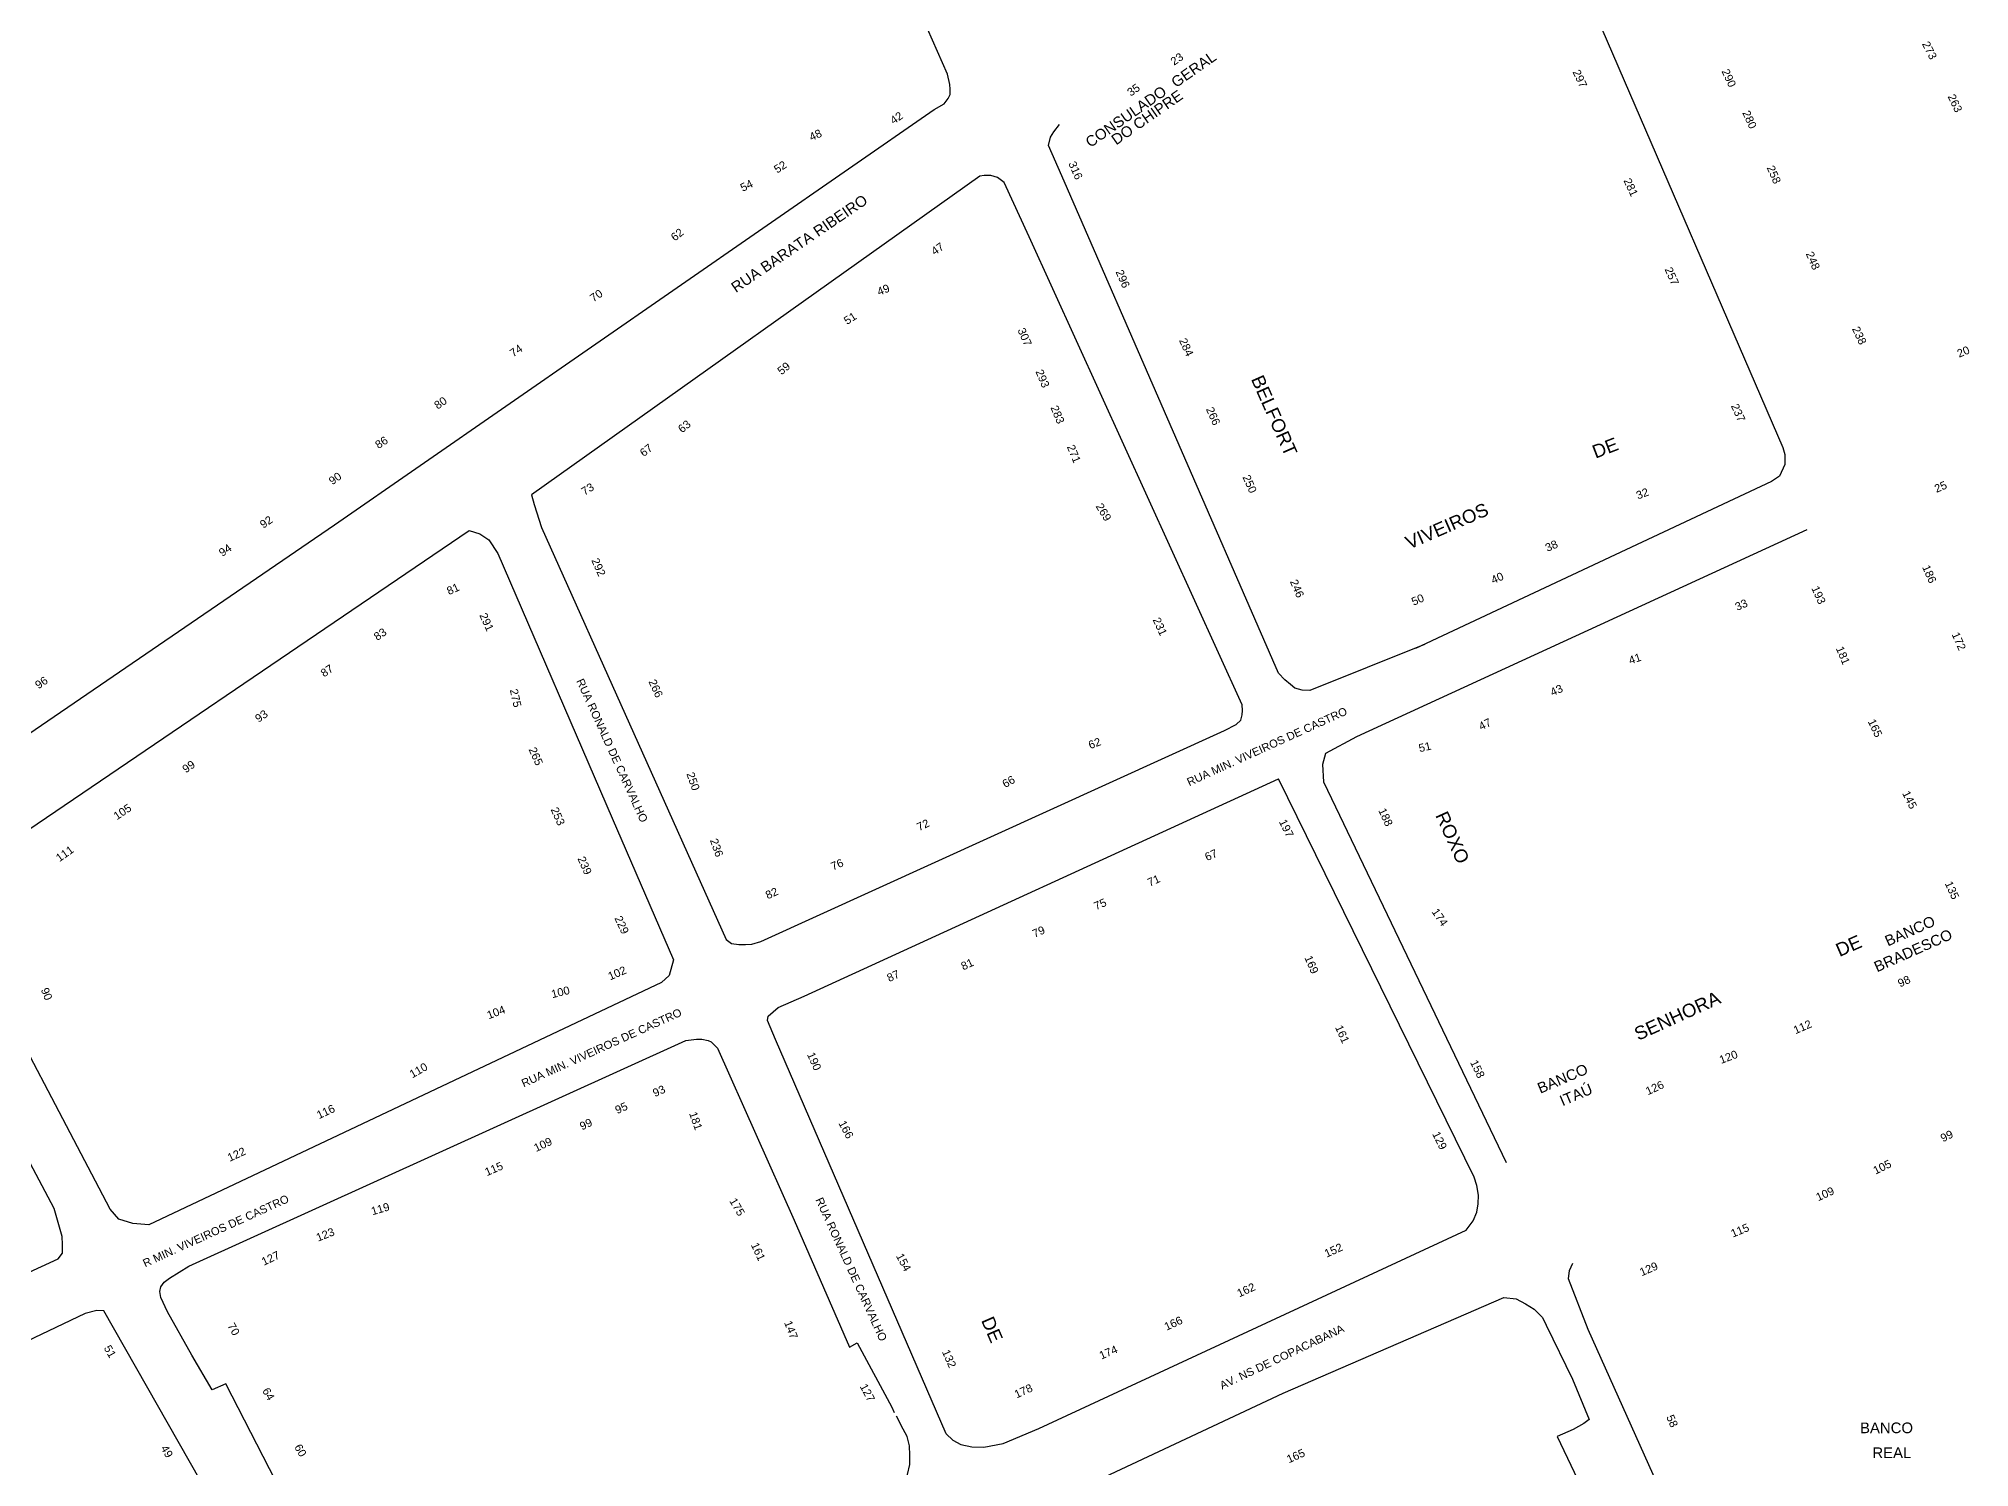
# Model space of a CAD drawing. Header units: inches. Extents: x 28600 to 32058, y 8816 to 12576.
# Drawn here: x 30895 to 32053, y 10511 to 11368 of the extents above; entities that cross this region are included whole.
import ezdxf
from ezdxf.enums import TextEntityAlignment as Align

# ---------------------------------------------------------------- set-up
doc = ezdxf.new("R2010")
doc.units = ezdxf.units.IN
doc.header["$LTSCALE"] = 0.5
doc.layers.add('MUB', color=252, linetype='Continuous')
doc.styles.add('ROMANS', font='arial.ttf')

msp = doc.modelspace()

# ---------------------------------------------------------------- linework, layer by layer
at = {"layer": 'MUB', "elevation": -10270.2}
for points in [[(30482.9, 10673.4), (31072.8, 11076.5), (31432.2, 11325.6), (31438.2, 11329), (31440.7, 11332.3), (31441.9, 11334.6), (31441.9, 11337.9), (31441.6, 11340.7), (31440.2, 11346.8), (31428.3, 11373.9)], [(31832.6, 11373.9), (31941.2, 11122.9), (31942.4, 11118.7), (31942.4, 11115.8), (31942.4, 11112.9), (31942.4, 11112.7), (31939.1, 11105.7), (31934.4, 11102.5), (31720.8, 11002.4)], [(31726.2, 11004.9), (31657.6, 10977.3), (31652.9, 10977.5), (31648.6, 10978.7), (31645.9, 10980.8), (31642.6, 10983.7), (31638.7, 10987.7), (31508.9, 11285.9), (31500.9, 11304), (31502.1, 11309.1), (31504, 11312.3), (31507.5, 11316.6)], [(31955.6, 11073.5), (31685.6, 10949.4), (31666.9, 10939.4), (31665.1, 10932.9), (31665.8, 10922.4), (31775.3, 10694.2)], [(31439.5, 10531.6), (31337.1, 10767.9), (31332.4, 10779.3), (31332.8, 10782), (31338.7, 10787.1), (31354.4, 10793.9), (31638.7, 10924.2)], [(31439.5, 10531.6), (31443.5, 10527.8), (31448.3, 10525.2), (31454.9, 10523.7), (31462, 10523.5), (31473.6, 10525.7), (31495, 10534.7), (31751.2, 10653.7), (31755.4, 10659.3), (31757.6, 10664.5), (31758.4, 10669.5), (31758.7, 10674.7), (31757.7, 10680.5), (31756.1, 10685.4), (31638.7, 10924.2)], [(31103.8, 10341.3), (31092.8, 10366.4), (31104.7, 10372.4), (31007.5, 10561.4), (30999.4, 10557.9), (30987.2, 10578.7), (30972.6, 10604.6), (30968.6, 10613.2), (30968, 10616.9), (30968.7, 10619.6), (30970.7, 10622.5), (30973.8, 10624.9), (30985.5, 10632.1), (31283.4, 10767.3), (31289.7, 10768.2), (31292.9, 10768.1), (31296.8, 10767.4), (31298.5, 10766.6), (31302.4, 10762.7), (31348.4, 10659.6), (31381.5, 10583.5), (31386.2, 10586.1), (31407, 10547.5), (31408.3, 10544.4)], [(31907.5, 10408.5), (31824.5, 10594.1), (31812.7, 10624.5), (31813.2, 10629.5), (31815.2, 10633.8)], [(30998.9, 10492.1), (30934.4, 10605.2), (30930.2, 10605.4), (30923.3, 10603.7), (30629.8, 10463.7), (30618.1, 10454.5), (30615.7, 10445.8), (30656, 10368.2), (30679.4, 10325)], [(31469.8, 10475.4), (31641.5, 10555.8), (31773.8, 10613.2), (31781.2, 10612.4), (31786.8, 10609.5), (31792.1, 10606.3), (31797, 10601.3), (31799.3, 10596.7), (31815.1, 10564.3), (31825.1, 10540.2), (31821.9, 10537.7), (31815.4, 10534.1), (31805.8, 10530), (31860.7, 10414.5)], [(31106.1, 10341), (31112.1, 10335.1), (31117.6, 10332.4), (31124.5, 10330.3), (31129.4, 10330.9), (31135.6, 10333), (31180.7, 10357.9), (31408.7, 10495.9), (31413.8, 10501.6), (31416.4, 10507.2), (31417.7, 10513.2), (31417.8, 10518.8), (31417.5, 10524.3), (31416.1, 10529.9), (31413.7, 10534.3), (31409.7, 10542.1)]]:
    msp.add_lwpolyline(points, dxfattribs=at)
for points in [[(31606.3, 10953.2), (31613.4, 10956.8), (31616.2, 10959.4), (31617, 10962.6), (31617.1, 10965.3), (31616.9, 10968.6), (31489.3, 11249.2), (31474.2, 11281.8), (31470.3, 11284.9), (31466.2, 11286.1), (31462.2, 11286.1), (31459.7, 11285.7), (31190.9, 11094.6), (31192.4, 11088.7), (31196.9, 11075), (31307.6, 10827.9), (31310.7, 10825.6), (31315.2, 10824.9), (31319.1, 10825), (31323, 10825.2), (31328.4, 10826.8)], [(30961.5, 10656.8), (30951.8, 10657.6), (30943.5, 10660.3), (30938.3, 10666.3), (30855.1, 10824.5), (30847.4, 10847.7), (30846.6, 10855), (30848.4, 10860.9), (30851.3, 10868.1), (31153.4, 11073.2), (31159.8, 11071.1), (31165.3, 11067.6), (31170.7, 11059.4), (31239.2, 10900.6), (31276.1, 10815.7), (31273.4, 10806.4), (31268.9, 10802.2)], [(30904.7, 10666.6), (30824.1, 10818.4), (30820.1, 10822.7), (30817.2, 10824.3), (30813.4, 10824.4), (30807.9, 10826.7), (30799.2, 10825.7), (30517.6, 10635.1), (30515.7, 10630.3), (30518.2, 10624.9), (30585.7, 10503.8), (30591, 10496.8), (30598.1, 10493.8), (30611.5, 10493.9), (30789.9, 10582.6), (30907.1, 10636.4), (30909.6, 10639.9), (30909.7, 10643.4), (30909.7, 10645.1), (30909.4, 10649.9)]]:
    msp.add_lwpolyline(points, close=True, dxfattribs=at)

# ---------------------------------------------------------------- texts
at = {"layer": 'MUB', "style": 'ROMANS'}
for s, rotation, p in [('23', 35.4535, (31577.8, 11355.9, -10270.2)), ('273', 297.0309, (32029.1, 11361.1, -10270.2)), ('297', 295.1263, (31819.5, 11344.1, -10270.2)), ('290', 294.8765, (31908.8, 11344.5, -10270.2)), ('35', 35.4535, (31551.8, 11337.4, -10270.2)), ('263', 295.2984, (32044.4, 11329.4, -10270.2)), ('42', 34.7225, (31409.7, 11320.6, -10270.2)), ('280', 294.346, (31921.2, 11319.6, -10270.2)), ('48', 24.3564, (31361.1, 11310.3, -10270.2)), ('52', 32.7995, (31340, 11291.2, -10270.2)), ('316', 293.6895, (31517.1, 11289.1, -10270.2)), ('258', 293.4744, (31935.8, 11286.6, -10270.2)), ('54', 26.1522, (31319.8, 11280, -10270.2)), ('281', 295.1263, (31850, 11279, -10270.2)), ('62', 38.9593, (31278.2, 11250.6, -10270.2)), ('47', 34.9162, (31434.3, 11242.1, -10270.2)), ('296', 293.5168, (31545.4, 11224.1, -10270.2)), ('257', 293.84, (31874.6, 11225.7, -10270.2)), ('248', 293.5288, (31959.2, 11235, -10270.2)), ('70', 34.458, (31229.7, 11214, -10270.2)), ('49', 22.3406, (31401.8, 11217.5, -10270.2)), ('51', 32.9464, (31381.9, 11200.4, -10270.2)), ('307', 293.6799, (31486.6, 11189.2, -10270.2)), ('238', 295.1448, (31987, 11190.1, -10270.2)), ('74', 34.5203, (31181.6, 11181, -10270.2)), ('284', 294.5998, (31583.5, 11183.1, -10270.2)), ('20', 22.9155, (32049.3, 11180.4, -10270.2)), ('59', 38.684, (31342.1, 11170.4, -10270.2)), ('293', 292.7498, (31497.3, 11164.3, -10270.2)), ('80', 34.6673, (31136.3, 11149.7, -10270.2)), ('283', 292.7498, (31506.3, 11142.7, -10270.2)), ('237', 294.4317, (31914.4, 11143.8, -10270.2)), ('63', 39.3423, (31282.5, 11135.6, -10270.2)), ('266', 293.899, (31599.6, 11141.8, -10270.2)), ('86', 32.8533, (31100.9, 11126, -10270.2)), ('67', 38.2585, (31259.6, 11121.3, -10270.2)), ('271', 292.3775, (31516.1, 11119.2, -10270.2)), ('90', 35.4746, (31073.1, 11104.4, -10270.2)), ('250', 293.9983, (31621.5, 11101.1, -10270.2)), ('25', 23.8429, (32035.7, 11099.4, -10270.2)), ('73', 32.5829, (31224.5, 11098, -10270.2)), ('32', 21.0594, (31856.9, 11095.3, -10270.2)), ('92', 34.6228, (31031.8, 11078.3, -10270.2)), ('269', 301.5238, (31533.9, 11084.2, -10270.2)), ('38', 23.6294, (31802.4, 11064, -10270.2)), ('94', 34.6228, (31007.2, 11061.4, -10270.2)), ('292', 293.9447, (31231.1, 11051.2, -10270.2)), ('246', 293.0854, (31649.9, 11038.4, -10270.2)), ('40', 24.1184, (31769.9, 11044.7, -10270.2)), ('186', 293.6864, (32029, 11047.1, -10270.2)), ('81', 24.17, (31143.8, 11038.1, -10270.2)), ('50', 23.5238, (31722.2, 11031.7, -10270.2)), ('193', 294.0584, (31962.6, 11034.5, -10270.2)), ('291', 294.5998, (31164, 11018.3, -10270.2)), ('231', 294.5104, (31567.7, 11015.6, -10270.2)), ('33', 24.0096, (31916.2, 11028.6, -10270.2)), ('83', 34.6805, (31100.1, 11011, -10270.2)), ('172', 293.6864, (32046.7, 11006.8, -10270.2)), ('41', 18.8944, (31852.4, 10996.3, -10270.2)), ('181', 292.7742, (31977.2, 10998.3, -10270.2)), ('87', 34.1196, (31068.2, 10989.1, -10270.2)), ('96', 33.9212, (30897, 10982, -10270.2)), ('275', 282.648, (31181.4, 10972.7, -10270.2)), ('266', 294.5891, (31265.4, 10978.5, -10270.2)), ('43', 24.6069, (31805.4, 10977.4, -10270.2)), ('93', 34.9816, (31028.9, 10961.9, -10270.2)), ('47', 26.447, (31762.5, 10957, -10270.2)), ('165', 295.1665, (31996.5, 10954.7, -10270.2)), ('265', 294.1677, (31193.5, 10937.8, -10270.2)), ('62', 20.7352, (31528.5, 10945.6, -10270.2)), ('51', 13.4486, (31726.5, 10943.4, -10270.2)), ('99', 34.6614, (30985.3, 10931.6, -10270.2)), ('250', 289.44, (31287.8, 10922.8, -10270.2)), ('66', 29.8804, (31476.9, 10922.6, -10270.2)), ('145', 296.2386, (32017.2, 10911.7, -10270.2)), ('105', 33.913, (30945.6, 10904.5, -10270.2)), ('253', 293.8976, (31206.7, 10901.8, -10270.2)), ('188', 294.6836, (31703, 10901.3, -10270.2)), ('72', 25.4613, (31425.6, 10896.6, -10270.2)), ('197', 296.1676, (31643.5, 10894.6, -10270.2)), ('111', 34.9762, (30911, 10879.4, -10270.2)), ('236', 289.44, (31301.9, 10883, -10270.2)), ('67', 23.9169, (31598.3, 10878.6, -10270.2)), ('239', 293.6614, (31222.8, 10872.3, -10270.2)), ('76', 23.0989, (31374.1, 10872.9, -10270.2)), ('82', 24.0966, (31334.9, 10855.7, -10270.2)), ('71', 23.9169, (31563.9, 10863.3, -10270.2)), ('135', 294.3076, (32042.6, 10857.5, -10270.2)), ('75', 23.9169, (31531.8, 10849.1, -10270.2)), ('229', 294.9712, (31245, 10836.7, -10270.2)), ('79', 24.2708, (31494.9, 10832.6, -10270.2)), ('174', 304.6451, (31735.5, 10841.3, -10270.2)), ('81', 24.7233, (31452.1, 10813.1, -10270.2)), ('169', 293.168, (31658.6, 10812.9, -10270.2)), ('102', 23.2998, (31242.2, 10807.8, -10270.2)), ('87', 25.0646, (31407.7, 10806.1, -10270.2)), ('98', 24.7317, (32013.8, 10802.9, -10270.2)), ('90', 291.9094, (30900.2, 10795.3, -10270.2)), ('100', 14.059, (31208.2, 10796.4, -10270.2)), ('104', 20.8197, (31169.6, 10784.3, -10270.2)), ('112', 23.4068, (31952.9, 10775.5, -10270.2)), ('161', 294.1287, (31677, 10771.2, -10270.2)), ('190', 293.7928, (31360.4, 10754.9, -10270.2)), ('158', 295.6392, (31758.1, 10750.3, -10270.2)), ('120', 20.7747, (31908.5, 10757.5, -10270.2)), ('110', 29.7502, (31123.1, 10749.5, -10270.2)), ('126', 24.509, (31864.3, 10739, -10270.2)), ('93', 24.4144, (31267.3, 10737.1, -10270.2)), ('116', 24.964, (31067.5, 10724.7, -10270.2)), ('99', 25.4597, (31223.5, 10717.2, -10270.2)), ('95', 24.4144, (31244.7, 10726.9, -10270.2)), ('181', 289.435, (31289.4, 10719.2, -10270.2)), ('109', 25.0106, (31197.7, 10705, -10270.2)), ('166', 297.9817, (31379.5, 10714, -10270.2)), ('129', 296.1676, (31735.4, 10707.4, -10270.2)), ('99', 26.1069, (32039.4, 10710.1, -10270.2)), ('122', 24.6643, (31014, 10699.1, -10270.2)), ('115', 23.2717, (31168.3, 10690.4, -10270.2)), ('105', 26.0008, (32000.7, 10691.5, -10270.2)), ('109', 24.3741, (31966.4, 10675.4, -10270.2)), ('119', 16.2144, (31100.2, 10666.4, -10270.2)), ('175', 300.26, (31314.2, 10667.6, -10270.2)), ('123', 21.5944, (31067.2, 10651, -10270.2)), ('115', 22.5018, (31915.4, 10653.5, -10270.2)), ('127', 25.3387, (31034.4, 10636.8, -10270.2)), ('161', 294.6958, (31326.8, 10640.8, -10270.2)), ('154', 297.9817, (31414, 10634.4, -10270.2)), ('152', 24.4628, (31671.7, 10641.6, -10270.2)), ('129', 23.5752, (31860.7, 10630.4, -10270.2)), ('162', 24.4628, (31619.3, 10617.8, -10270.2)), ('70', 299.4851, (31012.3, 10594.3, -10270.2)), ('147', 291.211, (31346.5, 10593.9, -10270.2)), ('166', 24.7665, (31575.7, 10597.8, -10270.2)), ('51', 299.696, (30938.2, 10580.9, -10270.2)), ('132', 293.8154, (31441.3, 10576.6, -10270.2)), ('174', 23.2861, (31536.7, 10580.4, -10270.2)), ('64', 300.0802, (31033.2, 10555.4, -10270.2)), ('127', 298.3771, (31392.3, 10556.2, -10270.2)), ('178', 24.7404, (31485.8, 10557.2, -10270.2)), ('58', 293.5578, (31874.8, 10539.2, -10270.2)), ('49', 299.696, (30972.3, 10521, -10270.2)), ('60', 299.1274, (31052.4, 10521.6, -10270.2)), ('165', 24.1124, (31649.1, 10518.3, -10270.2))]:
    msp.add_text(s, height=4.8, rotation=rotation, dxfattribs=at).set_placement(p, align=Align.MIDDLE_CENTER)
for s, height, rotation, p in [('GERAL', 6.4, 35, (31577.3, 11338.4, -10270.2)), ('CONSULADO', 6.4, 35, (31525.9, 11302.5, -10270.2)), ('DO CHIPRE', 6.4, 35, (31541.4, 11304, -10270.2)), ('RUA BARATA RIBEIRO', 6.397, 34.2535, (31313.4, 11215.5, -10270.2)), ('BELFORT', 8, 293.899, (31622.1, 11164, -10270.2)), ('DE', 8, 21.0594, (31828.8, 11116.2, -10270.2)), ('VIVEIROS', 8, 23.5238, (31717.1, 11061.7, -10270.2)), ('RUA RONALD DE CARVALHO', 4.798, 294.4711, (31217.6, 10983, -10270.2)), ('RUA MIN. VIVEIROS DE CASTRO', 4.798, 24.444, (31585.2, 10919.8, -10270.2)), ('ROXO', 8, 294.5709, (31732.6, 10902.4, -10270.2)), ('BANCO', 6.4, 24, (32004.1, 10823.7, -10270.2)), ('DE', 8, 23.6795, (31975.1, 10817.4, -10270.2)), ('BRADESCO', 6.4, 24, (31997.6, 10808.2, -10270.2)), ('SENHORA', 8, 24.509, (31854.4, 10767.1, -10270.2)), ('RUA MIN. VIVEIROS DE CASTRO', 4.798, 24.444, (31186.2, 10739.2, -10270.2)), ('BANCO', 6.4, 23, (31795.7, 10735.4, -10270.2)), ('ITAÚ', 6.4, 23, (31809, 10727.9, -10270.2)), ('R MIN. VIVEIROS DE CASTRO', 4.798, 24.444, (30959.2, 10631.3, -10270.2)), ('RUA RONALD DE CARVALHO', 4.798, 294.4711, (31361, 10671.9, -10270.2)), ('DE', 8, 293.435, (31460.3, 10599.6, -10270.2)), ('AV. NS DE COPACABANA', 4.798, 25.3875, (31604.9, 10558, -10270.2))]:
    msp.add_text(s, height=height, rotation=rotation, dxfattribs=at).set_placement(p)
for s, p in [('BANCO', (31987.4, 10531.9, -10270.2)), ('REAL', (31994.8, 10517, -10270.2))]:
    msp.add_text(s, height=6.4, dxfattribs=at).set_placement(p)

doc.saveas('drawing.dxf')
